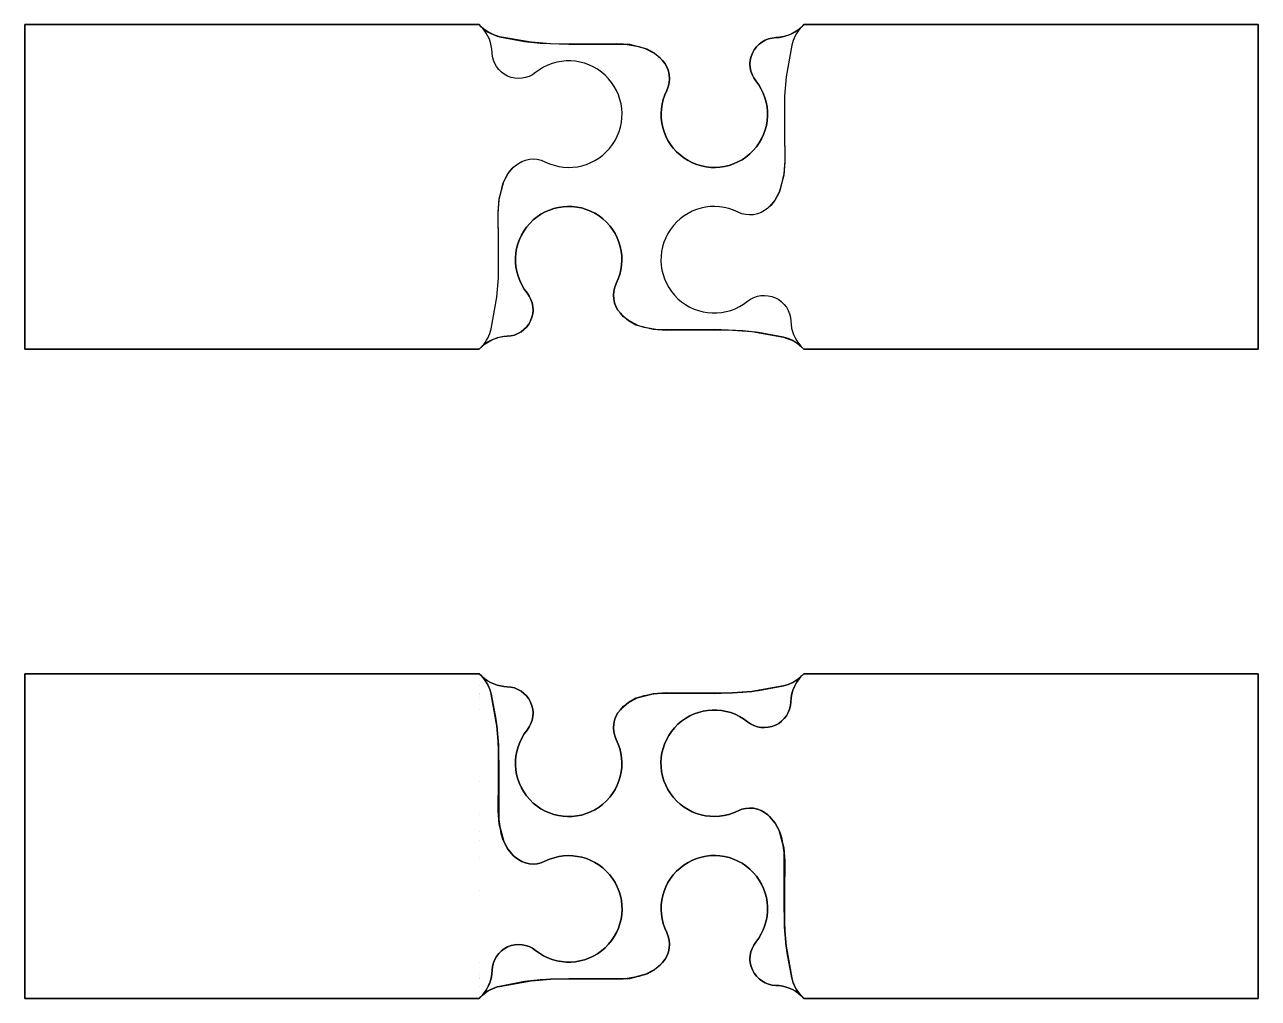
# Model space of a CAD drawing. Extents: x 0 to 190, y -100 to 50.
import ezdxf

# ---------------------------------------------------------------- set-up
doc = ezdxf.new("R2010")
doc.units = 0
doc.layers.add('1', color=7, linetype='CONTINUOUS')

# ---------------------------------------------------------------- blocks, each defined once
blk = doc.blocks.new('*M0')
at = {"layer": '1', "color": 7, "linetype": 'CONTINUOUS'}
for p, q in [((70.44486, 49.55514, 32), (70.44486, 49.55514, 16)), ((119.54184, 49.54184, 16), (119.54184, 49.54184, 32)), ((71.9974, 45.68323, 16), (71.9974, 45.68323, 32)), ((118.15111, 46.85105, 16), (118.15111, 46.85105, 32)), ((83.8, 44.41526, 16), (83.8, 44.41526, 32)), ((78.66376, 42.60737, 16), (78.66376, 42.60737, 32)), ((92, 36.21526, 16), (92, 36.21526, 32)), ((80.13296, 28.8809, 16), (80.13296, 28.8809, 32)), ((75.54161, 28.2476, 16), (75.54161, 28.2476, 32)), ((83.8, 28.01526, 16), (83.8, 28.01526, 32)), ((106.2, 21.98474, 16), (106.2, 21.98474, 32)), ((109.86704, 21.1191, 16), (109.86704, 21.1191, 32)), ((114.45839, 21.7524, 16), (114.45839, 21.7524, 32)), ((98, 13.78474, 16), (98, 13.78474, 32)), ((111.33624, 7.39263, 16), (111.33624, 7.39263, 32)), ((106.2, 5.58474, 16), (106.2, 5.58474, 32)), ((118.0026, 4.31677, 16), (118.0026, 4.31677, 32)), ((71.84889, 3.14895, 16), (71.84889, 3.14895, 32)), ((70.45198, 0.45126, 16), (70.45198, 0.45126, 32)), ((119.54874, 0.45198, 32), (119.54874, 0.45198, 16))]:
    blk.add_line(p, q, dxfattribs=at)
for points in [[(73.15046, 48.15111), (76.994527, 47.421636), (79.395057, 47.152755), (83.805633, 46.975154), (92.470109, 46.994757), (94.596426, 46.65596), (95.557779, 46.351111), (97.078895, 45.538164), (97.749631, 44.986613), (98.24911, 44.45839)], [(118.15111, 46.85105), (117.290517, 41.984329), (117.045228, 39.002598), (117.0056, 33.669381), (117.066011, 28.873824), (116.919223, 26.814853), (116.227716, 24.143336), (115.588625, 22.994206), (114.70397, 21.96861), (114.45839, 21.7524)], [(118.15111, 46.85105), (117.290517, 41.984329), (117.045228, 39.002598), (117.0056, 33.669381), (117.066011, 28.873824), (116.919223, 26.814853), (116.227716, 24.143336), (115.588625, 22.994206), (114.70397, 21.96861), (114.45839, 21.7524)], [(118.15111, 46.85105), (117.290517, 41.984329), (117.045228, 39.002598), (117.0056, 33.669381), (117.066011, 28.873824), (116.919223, 26.814853), (116.227716, 24.143336), (115.588625, 22.994206), (114.70397, 21.96861), (114.45839, 21.7524)], [(118.15111, 46.85105), (117.290031, 41.981899), (117.044924, 39.003492), (117.005015, 33.69527), (117.069391, 29.020459), (116.94272, 27.007583), (116.327465, 24.383201), (115.475202, 22.836096), (114.897817, 22.159235), (114.601451, 21.875519), (114.45839, 21.7524)], [(118.15111, 46.85105), (117.290517, 41.984329), (117.045228, 39.002598), (117.0056, 33.669381), (117.066011, 28.873824), (116.919223, 26.814853), (116.227716, 24.143336), (115.588625, 22.994206), (114.70397, 21.96861), (114.45839, 21.7524)], [(71.84889, 3.14895), (72.709483, 8.015671), (72.954772, 10.997402), (72.9944, 16.330619), (72.933989, 21.126176), (73.080777, 23.185147), (73.772284, 25.856664), (74.411375, 27.005794), (75.29603, 28.03139), (75.54161, 28.2476)], [(71.84889, 3.14895), (72.709483, 8.015671), (72.954772, 10.997402), (72.9944, 16.330619), (72.933989, 21.126176), (73.080777, 23.185147), (73.772284, 25.856664), (74.411375, 27.005794), (75.29603, 28.03139), (75.54161, 28.2476)], [(71.84889, 3.14895), (72.709483, 8.015671), (72.954772, 10.997402), (72.9944, 16.330619), (72.933989, 21.126176), (73.080777, 23.185147), (73.772284, 25.856664), (74.411375, 27.005794), (75.29603, 28.03139), (75.54161, 28.2476)], [(71.84889, 3.14895), (72.709969, 8.018101), (72.955076, 10.996508), (72.994985, 16.30473), (72.930609, 20.979541), (73.05728, 22.992417), (73.672535, 25.616799), (74.524798, 27.163904), (75.102183, 27.840765), (75.398549, 28.124481), (75.54161, 28.2476)], [(71.84889, 3.14895), (72.709483, 8.015671), (72.954772, 10.997402), (72.9944, 16.330619), (72.933989, 21.126176), (73.080777, 23.185147), (73.772284, 25.856664), (74.411375, 27.005794), (75.29603, 28.03139), (75.54161, 28.2476)], [(116.85105, 1.84889), (113.006983, 2.578364), (110.606453, 2.847245), (106.195877, 3.024846), (97.531401, 3.005243), (95.405084, 3.34404), (94.443731, 3.648889), (92.922615, 4.461836), (92.251879, 5.013387), (91.7524, 5.54161)]]:
    blk.add_lwpolyline(points, dxfattribs=at)
at = {"layer": '1', "color": 7, "linetype": 'CONTINUOUS', "extrusion": (1, 0, 0)}
for points in [[(46.85105, 16), (46.85105, 32)], [(33.42455, 16), (33.42455, 32)], [(28.24759, 16), (28.24759, 32)], [(25.70265, 16), (25.70265, 32)], [(24.29735, 16), (24.29735, 32)], [(21.75241, 16), (21.75241, 32)], [(16.57545, 16), (16.57545, 32)], [(3.14895, 16), (3.14895, 32)]]:
    blk.add_lwpolyline(points, dxfattribs=at)
at = {"layer": '1', "color": 7, "linetype": 'CONTINUOUS'}
for centre, radius, start, end in [((65.950755, 45.505895, 32), 6.049245, 1.67986336, 42.01923836), ((65.950755, 45.505895, 16), 6.049245, 1.67986336, 42.01923836), ((74.494105, 54.049245, 16), 6.049245, 227.98076164, 257.16655053), ((115.507405, 54.049245, 16), 6.049245, 271.67986336, 311.83071336), ((124.049245, 45.507405, 16), 6.049245, 138.16928664, 167.16655053), ((124.049245, 45.507405, 32), 6.049245, 138.16928664, 167.16655053), ((83.8, 36.21526, 32), 8.2, 243.43578889, 128.78287778), ((83.8, 36.21526, 16), 8.2, 243.43578889, 128.78287778), ((106.21677, 36.2, 16), 8.2, 153.43578889, 38.78287778), ((83.78474, 13.8, 16), 8.2, 333.43578889, 218.78287778), ((106.2, 13.78474, 32), 8.2, 63.43578889, 308.78287778), ((106.2, 13.78474, 16), 8.2, 63.43578889, 308.78287778), ((124.049245, 4.494105, 32), 6.049245, 181.67986336, 221.92859947), ((124.049245, 4.494105, 16), 6.049245, 181.67986336, 221.92859947), ((65.950755, 4.492595, 32), 6.049245, 318.08152553, 347.16655053), ((65.950755, 4.492595, 16), 6.049245, 318.08152553, 347.16655053), ((74.494105, -4.049245, 16), 6.049245, 91.67986336, 131.92859947), ((115.507405, -4.049245, 16), 6.049245, 48.08152553, 77.16655053)]:
    blk.add_arc(centre, radius, start, end, dxfattribs=at)
at = {"layer": '1', "color": 7, "linetype": 'CONTINUOUS', "extrusion": (0, 0, -1)}
for centre, start, end in [((-115.80493, 43.904362, -16), 321.21712275, 88.32013664), ((-76.095638, 45.80342, -32), 231.21712276, 358.32013664), ((-76.095638, 45.80342, -16), 231.21712276, 358.32013664), ((-95.215235, 41.700566, -16), 137.72880833, 206.56421111), ((-78.299434, 25.213725, -32), 47.72880833, 116.56421111), ((-78.299434, 25.213725, -16), 47.72880833, 116.56421111), ((-111.700566, 24.786275, -32), 227.72880833, 296.56421111), ((-111.700566, 24.786275, -16), 227.72880833, 296.56421111), ((-94.786275, 8.299434, -16), 317.72880833, 26.56421111), ((-74.19658, 6.095638, -16), 141.21712275, 268.32013664), ((-113.904362, 4.19658, -32), 51.21712276, 178.32013664), ((-113.904362, 4.19658, -16), 51.21712276, 178.32013664)]:
    blk.add_arc(centre, 4.1, start, end, dxfattribs=at)
blk = doc.blocks.new('*M1')
at = {"layer": '1', "color": 7, "linetype": 'CONTINUOUS'}
for p, q in [((0, 50, 32), (70, 50, 32)), ((0, 0, 32), (0, 50, 32)), ((0, 50), (0, 50, 32)), ((0, 50), (0, 0)), ((70, 50), (0, 50)), ((70, 50, 32), (70, 50)), ((120.00151, 50, 32), (190, 50, 32)), ((120.00151, 50), (120.00151, 50, 32)), ((190, 50), (120.00151, 50)), ((190, 50, 32), (190, 0, 32)), ((190, 50), (190, 50, 32)), ((190, 0), (190, 50)), ((73.15046, 48.15111), (73.15046, 48.15111, 16)), ((115.68474, 48.0026), (115.68474, 48.0026, 16)), ((98.24911, 44.45839), (98.24911, 44.45839, 16)), ((112.60888, 41.33624), (112.60888, 41.33624, 16)), ((98.88241, 39.86704), (98.88241, 39.86704, 16)), ((98.01677, 36.2), (98.01677, 36.2, 16)), ((114.41677, 36.2), (114.41677, 36.2, 16)), ((106.21677, 28), (106.21677, 28, 16)), ((83.78474, 22), (83.78474, 22, 16)), ((75.58474, 13.8), (75.58474, 13.8, 16)), ((91.98474, 13.8), (91.98474, 13.8, 16)), ((91.1191, 10.13296), (91.1191, 10.13296, 16)), ((77.39263, 8.66376), (77.39263, 8.66376, 16)), ((91.7524, 5.54161), (91.7524, 5.54161, 16)), ((74.31677, 1.9974), (74.31677, 1.9974, 16)), ((70, 0, 32), (0, 0, 32)), ((0, 0), (0, 0, 32)), ((0, 0), (70, 0)), ((70, 0), (70, 0, 32)), ((116.85105, 1.84889), (116.85105, 1.84889, 16)), ((120.00151, 0), (120.00151, 0, 32)), ((190, 0, 32), (120.00151, 0, 32)), ((120.00151, 0), (190, 0)), ((190, 0), (190, 0, 32))]:
    blk.add_line(p, q, dxfattribs=at)
for points in [[(98.24911, 44.45839), (98.0329, 44.70397), (97.007304, 45.588625), (95.858174, 46.227716), (93.186657, 46.919223), (91.127686, 47.066011), (86.332129, 47.0056), (80.998912, 47.045228), (78.017181, 47.290517), (73.15046, 48.15111)], [(98.24911, 44.45839), (98.0329, 44.70397), (97.007304, 45.588625), (95.858174, 46.227716), (93.186657, 46.919223), (91.127686, 47.066011), (86.332129, 47.0056), (80.998912, 47.045228), (78.017181, 47.290517), (73.15046, 48.15111)], [(98.24911, 44.45839), (98.0329, 44.70397), (97.007304, 45.588625), (95.858174, 46.227716), (93.186657, 46.919223), (91.127686, 47.066011), (86.332129, 47.0056), (80.998912, 47.045228), (78.017181, 47.290517), (73.15046, 48.15111)], [(98.24911, 44.45839), (98.0329, 44.70397), (97.007304, 45.588625), (95.858174, 46.227716), (93.186657, 46.919223), (91.127686, 47.066011), (86.332129, 47.0056), (80.998912, 47.045228), (78.017181, 47.290517), (73.15046, 48.15111)], [(91.7524, 5.54161), (91.96861, 5.29603), (92.994206, 4.411375), (94.143336, 3.772284), (96.814853, 3.080777), (98.873824, 2.933989), (103.669381, 2.9944), (109.002598, 2.954772), (111.984329, 2.709483), (116.85105, 1.84889)], [(91.7524, 5.54161), (91.96861, 5.29603), (92.994206, 4.411375), (94.143336, 3.772284), (96.814853, 3.080777), (98.873824, 2.933989), (103.669381, 2.9944), (109.002598, 2.954772), (111.984329, 2.709483), (116.85105, 1.84889)], [(91.7524, 5.54161), (91.96861, 5.29603), (92.994206, 4.411375), (94.143336, 3.772284), (96.814853, 3.080777), (98.873824, 2.933989), (103.669381, 2.9944), (109.002598, 2.954772), (111.984329, 2.709483), (116.85105, 1.84889)], [(91.7524, 5.54161), (91.96861, 5.29603), (92.994206, 4.411375), (94.143336, 3.772284), (96.814853, 3.080777), (98.873824, 2.933989), (103.669381, 2.9944), (109.002598, 2.954772), (111.984329, 2.709483), (116.85105, 1.84889)]]:
    blk.add_lwpolyline(points, dxfattribs=at)
at = {"layer": '1', "color": 7, "linetype": 'CONTINUOUS', "extrusion": (1, 0, 0)}
for points in [[(48.151, 0), (48.151, 16)], [(47.01129, 0), (47.01129, 16)], [(46.2928, 0), (46.2928, 16)], [(44.45839, 0), (44.45839, 16)], [(5.54161, 0), (5.54161, 16)], [(3.7072, 0), (3.7072, 16)], [(2.98871, 0), (2.98871, 16)], [(1.849, 0), (1.849, 16)]]:
    blk.add_lwpolyline(points, dxfattribs=at)
at = {"layer": '1', "color": 7, "linetype": 'CONTINUOUS'}
for centre, radius, start, end in [((74.494105, 54.049245, 32), 6.049245, 222.01924776, 227.98076164), ((115.507405, 54.049245, 32), 6.049245, 311.83071336, 317.98075225), ((115.80493, 43.904362), 4.1, 91.67986336, 218.78287725), ((95.215235, 41.700566), 4.1, 333.43578889, 42.27119167), ((94.786275, 8.299434), 4.1, 153.43578889, 222.27119167), ((74.19658, 6.095638), 4.1, 271.67986336, 38.78287725), ((74.494105, -4.049245, 32), 6.049245, 131.92860225, 137.98075224), ((115.507405, -4.049245, 32), 6.049245, 42.01924776, 48.08152553)]:
    blk.add_arc(centre, radius, start, end, dxfattribs=at)
at = {"layer": '1', "color": 7, "linetype": 'CONTINUOUS', "extrusion": (0, 0, -1)}
for centre, radius, start, end in [((-74.494105, 54.049245), 6.049245, 282.83344947, 317.98075225), ((-115.507405, 54.049245), 6.049245, 222.01924776, 268.32013664), ((-106.21677, 36.2), 8.2, 141.21712222, 26.56421111), ((-83.78474, 13.8), 8.2, 321.21712222, 206.56421111), ((-74.494105, -4.049245), 6.049245, 42.01924776, 88.32013664), ((-115.507405, -4.049245), 6.049245, 102.83344947, 137.98075224)]:
    blk.add_arc(centre, radius, start, end, dxfattribs=at)
blk = doc.blocks.new('*M2')
at = {"layer": '1', "color": 7, "linetype": 'CONTINUOUS'}
for name in ['*M1', '*M0']:
    blk.add_blockref(name, (0, 0), dxfattribs=at)
blk = doc.blocks.new('*M3')
at = {"layer": '1', "color": 7, "linetype": 'CONTINUOUS'}
for p, q in [((0.45198, 119.54874, -32), (0.45198, 119.54874, -16)), ((4.31677, 118.0026, -16), (4.31677, 118.0026, -32)), ((46.85105, 118.15111, -16), (46.85105, 118.15111, -32)), ((49.54184, 119.54184, -16), (49.54184, 119.54184, -32)), ((21.7524, 114.45839, -16), (21.7524, 114.45839, -32)), ((7.39263, 111.33624, -16), (7.39263, 111.33624, -32)), ((21.1191, 109.86704, -16), (21.1191, 109.86704, -32)), ((5.58474, 106.2, -16), (5.58474, 106.2, -32)), ((21.98474, 106.2, -16), (21.98474, 106.2, -32)), ((13.78474, 98, -16), (13.78474, 98, -32)), ((36.21526, 92, -16), (36.21526, 92, -32)), ((28.01526, 83.8, -16), (28.01526, 83.8, -32)), ((44.41526, 83.8, -16), (44.41526, 83.8, -32)), ((28.8809, 80.13296, -16), (28.8809, 80.13296, -32)), ((42.60737, 78.66376, -16), (42.60737, 78.66376, -32)), ((28.2476, 75.54161, -16), (28.2476, 75.54161, -32)), ((0.45126, 70.45198, -16), (0.45126, 70.45198, -32)), ((3.14895, 71.84889, -16), (3.14895, 71.84889, -32)), ((45.68323, 71.9974, -16), (45.68323, 71.9974, -32)), ((49.55514, 70.44486, -32), (49.55514, 70.44486, -16))]:
    blk.add_line(p, q, dxfattribs=at)
for points in [[(21.7524, 114.45839), (21.96861, 114.70397), (22.994206, 115.588625), (24.143336, 116.227716), (26.814853, 116.919223), (28.873824, 117.066011), (33.669381, 117.0056), (39.002598, 117.045228), (41.984329, 117.290517), (46.85105, 118.15111)], [(21.7524, 114.45839), (21.96861, 114.70397), (22.994206, 115.588625), (24.143336, 116.227716), (26.814853, 116.919223), (28.873824, 117.066011), (33.669381, 117.0056), (39.002598, 117.045228), (41.984329, 117.290517), (46.85105, 118.15111)], [(21.7524, 114.45839), (21.96861, 114.70397), (22.994206, 115.588625), (24.143336, 116.227716), (26.814853, 116.919223), (28.873824, 117.066011), (33.669381, 117.0056), (39.002598, 117.045228), (41.984329, 117.290517), (46.85105, 118.15111)], [(21.7524, 114.45839), (22.251878, 114.986613), (22.922615, 115.538163), (24.443732, 116.351111), (25.405082, 116.65596), (27.531394, 116.994757), (36.195866, 116.975154), (40.606447, 117.152752), (43.00698, 117.421632), (46.85105, 118.15111)], [(46.85105, 118.15111), (41.984329, 117.290517), (39.002598, 117.045228), (33.669381, 117.0056), (28.873824, 117.066011), (26.814853, 116.919223), (24.143336, 116.227716), (22.994206, 115.588625), (21.96861, 114.70397), (21.7524, 114.45839)], [(1.84889, 116.85105), (2.578364, 113.006983), (2.847245, 110.606453), (3.024846, 106.195877), (3.005243, 97.531401), (3.34404, 95.405084), (3.648889, 94.443731), (4.461836, 92.922615), (5.013387, 92.251879), (5.54161, 91.7524)], [(48.15111, 73.15046), (47.421636, 76.994527), (47.152755, 79.395057), (46.975154, 83.805633), (46.994757, 92.470109), (46.65596, 94.596426), (46.351111, 95.557779), (45.538164, 97.078895), (44.986613, 97.749631), (44.45839, 98.24911)], [(28.2476, 75.54161), (28.03139, 75.29603), (27.005794, 74.411375), (25.856664, 73.772284), (23.185147, 73.080777), (21.126176, 72.933989), (16.330619, 72.9944), (10.997402, 72.954772), (8.015671, 72.709483), (3.14895, 71.84889)], [(28.2476, 75.54161), (28.03139, 75.29603), (27.005794, 74.411375), (25.856664, 73.772284), (23.185147, 73.080777), (21.126176, 72.933989), (16.330619, 72.9944), (10.997402, 72.954772), (8.015671, 72.709483), (3.14895, 71.84889)], [(28.2476, 75.54161), (28.03139, 75.29603), (27.005794, 74.411375), (25.856664, 73.772284), (23.185147, 73.080777), (21.126176, 72.933989), (16.330619, 72.9944), (10.997402, 72.954772), (8.015671, 72.709483), (3.14895, 71.84889)], [(28.2476, 75.54161), (27.748122, 75.013387), (27.077385, 74.461837), (25.556268, 73.648889), (24.594918, 73.34404), (22.468606, 73.005243), (13.804134, 73.024846), (9.393553, 72.847248), (6.99302, 72.578368), (3.14895, 71.84889)], [(3.14895, 71.84889), (8.015671, 72.709483), (10.997402, 72.954772), (16.330619, 72.9944), (21.126176, 72.933989), (23.185147, 73.080777), (25.856664, 73.772284), (27.005794, 74.411375), (28.03139, 75.29603), (28.2476, 75.54161)]]:
    blk.add_lwpolyline(points, dxfattribs=at)
at = {"layer": '1', "color": 7, "linetype": 'CONTINUOUS', "extrusion": (1, 0, 0)}
for points in [[(118.151, -16), (118.151, -32)], [(116.2928, -16), (116.2928, -32)], [(117.01129, -16), (117.01129, -32)], [(114.45839, -16), (114.45839, -32)], [(75.54161, -16), (75.54161, -32)], [(72.98871, -16), (72.98871, -32)], [(73.7072, -16), (73.7072, -32)], [(71.849, -16), (71.849, -32)]]:
    blk.add_lwpolyline(points, dxfattribs=at)
at = {"layer": '1', "color": 7, "linetype": 'CONTINUOUS'}
for centre, radius, start, end in [((4.494105, 124.049245, -32), 6.049245, 228.07139775, 268.32013387), ((4.19658, 113.904362, -16), 4.1, 321.21712275, 88.32013664), ((45.507405, 124.049245, -32), 6.049245, 282.83344947, 311.83071336), ((24.786275, 111.700566, -16), 4.1, 137.72880833, 206.56421111), ((43.904362, 115.80493, -16), 4.1, 231.21712276, 358.32013664), ((13.78474, 106.2, -32), 8.2, 141.21712222, 26.56421111), ((41.700566, 95.215235, -16), 4.1, 47.72880833, 116.56421111), ((8.299434, 94.786275, -16), 4.1, 227.72880833, 296.56421111), ((36.21526, 83.8, -32), 8.2, 321.21712222, 206.56421111), ((25.213725, 78.299434, -16), 4.1, 317.72880833, 26.56421111), ((6.095638, 74.19658, -16), 4.1, 51.21712276, 178.32013664), ((45.80342, 76.095638, -16), 4.1, 141.21712275, 268.32013664), ((4.492595, 65.950755, -32), 6.049245, 102.83344947, 131.91847447), ((45.505895, 65.950755, -32), 6.049245, 47.98076164, 88.32013664)]:
    blk.add_arc(centre, radius, start, end, dxfattribs=at)
at = {"layer": '1', "color": 7, "linetype": 'CONTINUOUS', "extrusion": (0, 0, -1)}
for centre, radius, start, end in [((-4.494105, 124.049245, 16), 6.049245, 271.67986336, 311.92859947), ((4.049245, 115.507405, 16), 6.049245, 138.08152553, 167.16655053), ((-4.19658, 113.904362, 32), 4.1, 91.67986336, 218.78287725), ((-45.507405, 124.049245, 16), 6.049245, 228.16928664, 257.16655053), ((-54.049245, 115.507405, 16), 6.049245, 1.67986336, 41.83071336), ((-24.786275, 111.700566, 32), 4.1, 333.43578889, 42.27119167), ((-36.2, 106.21677, 16), 8.2, 243.43578889, 128.78287778), ((-13.78474, 106.2, 16), 8.2, 153.43578889, 38.78287778), ((-13.8, 83.78474, 16), 8.2, 63.43578889, 308.78287778), ((-36.21526, 83.8, 16), 8.2, 333.43578889, 218.78287778), ((-25.213725, 78.299434, 32), 4.1, 153.43578889, 222.27119167), ((-45.80342, 76.095638, 32), 4.1, 271.67986336, 38.78287725), ((4.049245, 74.494105, 16), 6.049245, 181.67986336, 221.92859947), ((-54.049245, 74.494105, 16), 6.049245, 317.98076164, 347.16655053), ((-4.492595, 65.950755, 16), 6.049245, 48.08152553, 77.16655053), ((-45.505895, 65.950755, 16), 6.049245, 91.67986336, 132.01923836)]:
    blk.add_arc(centre, radius, start, end, dxfattribs=at)
blk = doc.blocks.new('*M4')
at = {"layer": '1', "color": 7, "linetype": 'CONTINUOUS'}
for p, q in [((0.00084, 120.00075), (0.00084, 120.00075, -32)), ((49.99916, 120.00075, -32), (49.99916, 120.00075)), ((1.84889, 116.85105), (1.84889, 116.85105, -16)), ((36.2, 114.41677), (36.2, 114.41677, -16)), ((48.0026, 115.68474), (48.0026, 115.68474, -16)), ((41.33624, 112.60888), (41.33624, 112.60888, -16)), ((28, 106.21677), (28, 106.21677, -16)), ((39.86704, 98.88241), (39.86704, 98.88241, -16)), ((36.2, 98.01677), (36.2, 98.01677, -16)), ((44.45839, 98.24911), (44.45839, 98.24911, -16)), ((5.54161, 91.7524), (5.54161, 91.7524, -16)), ((13.8, 91.98474), (13.8, 91.98474, -16)), ((10.13296, 91.1191), (10.13296, 91.1191, -16)), ((22, 83.78474), (22, 83.78474, -16)), ((8.66376, 77.39263), (8.66376, 77.39263, -16)), ((1.9974, 74.31677), (1.9974, 74.31677, -16)), ((13.8, 75.58474), (13.8, 75.58474, -16)), ((48.15111, 73.15046), (48.15111, 73.15046, -16)), ((0.00083, 70.00075, -32), (0.00083, 70.00075)), ((49.99917, 70.00075), (49.99917, 70.00075, -32))]:
    blk.add_line(p, q, dxfattribs=at)
at = {"layer": '1', "color": 7, "linetype": 'CONTINUOUS', "extrusion": (1, 0, 0)}
for points in [[(116.85105, 0), (116.85105, -16)], [(103.42455, 0), (103.42455, -16)], [(98.2491, 0), (98.2491, -16)], [(95.70416, 0), (95.70416, -16)], [(94.29735, 0), (94.29735, -16)], [(91.75241, 0), (91.75241, -16)], [(86.57696, 0), (86.57696, -16)], [(73.15046, 0), (73.15046, -16)]]:
    blk.add_lwpolyline(points, dxfattribs=at)
at = {"layer": '1', "color": 7, "linetype": 'CONTINUOUS'}
for points in [[(1.84889, 116.85105), (2.709483, 111.984329), (2.954772, 109.002598), (2.9944, 103.669381), (2.933989, 98.873824), (3.080777, 96.814853), (3.772284, 94.143336), (4.411375, 92.994206), (5.29603, 91.96861), (5.54161, 91.7524)], [(1.84889, 116.85105), (2.709483, 111.984329), (2.954772, 109.002598), (2.9944, 103.669381), (2.933989, 98.873824), (3.080777, 96.814853), (3.772284, 94.143336), (4.411375, 92.994206), (5.29603, 91.96861), (5.54161, 91.7524)], [(1.84889, 116.85105), (2.709483, 111.984329), (2.954772, 109.002598), (2.9944, 103.669381), (2.933989, 98.873824), (3.080777, 96.814853), (3.772284, 94.143336), (4.411375, 92.994206), (5.29603, 91.96861), (5.54161, 91.7524)], [(5.54161, 91.7524), (5.29603, 91.96861), (4.411375, 92.994206), (3.772284, 94.143336), (3.080777, 96.814853), (2.933989, 98.873824), (2.9944, 103.669381), (2.954772, 109.002598), (2.709483, 111.984329), (1.84889, 116.85105)], [(48.15111, 73.15046), (47.290517, 78.017181), (47.045228, 80.998912), (47.0056, 86.332129), (47.066011, 91.127686), (46.919223, 93.186657), (46.227716, 95.858174), (45.588625, 97.007304), (44.70397, 98.0329), (44.45839, 98.24911)], [(48.15111, 73.15046), (47.290517, 78.017181), (47.045228, 80.998912), (47.0056, 86.332129), (47.066011, 91.127686), (46.919223, 93.186657), (46.227716, 95.858174), (45.588625, 97.007304), (44.70397, 98.0329), (44.45839, 98.24911)], [(48.15111, 73.15046), (47.290517, 78.017181), (47.045228, 80.998912), (47.0056, 86.332129), (47.066011, 91.127686), (46.919223, 93.186657), (46.227716, 95.858174), (45.588625, 97.007304), (44.70397, 98.0329), (44.45839, 98.24911)], [(44.45839, 98.24911), (44.70397, 98.0329), (45.588625, 97.007304), (46.227716, 95.858174), (46.919223, 93.186657), (47.066011, 91.127686), (47.0056, 86.332129), (47.045228, 80.998912), (47.290517, 78.017181), (48.15111, 73.15046)]]:
    blk.add_lwpolyline(points, dxfattribs=at)
for centre, radius, start, end in [((-4.049245, 115.507405), 6.049245, 12.83344947, 47.96999669), ((54.049245, 115.507405), 6.049245, 132.03000331, 178.32013664), ((36.2, 106.21677), 8.2, 51.21712222, 296.56421111), ((13.8, 83.78474), 8.2, 231.21712222, 116.56421111), ((-4.049245, 74.494105), 6.049245, 312.02986164, 358.32013664), ((54.049245, 74.494105), 6.049245, 192.83344947, 227.97013836)]:
    blk.add_arc(centre, radius, start, end, dxfattribs=at)
at = {"layer": '1', "color": 7, "linetype": 'CONTINUOUS', "extrusion": (0, 0, -1)}
for centre, radius, start, end in [((4.049245, 115.507405, 32), 6.049245, 132.03000331, 138.08152831), ((-54.049245, 115.507405, 32), 6.049245, 41.83071336, 47.96999669), ((-43.904362, 115.80493), 4.1, 181.67986336, 308.78287724), ((-41.700566, 95.215235), 4.1, 63.43578889, 132.27119167), ((-8.299434, 94.786275), 4.1, 243.43578889, 312.27119167), ((-6.095638, 74.19658), 4.1, 1.67986336, 128.78287724), ((4.049245, 74.494105, 32), 6.049245, 221.92860224, 227.97013836), ((-54.049245, 74.494105, 32), 6.049245, 312.02986164, 317.98076164)]:
    blk.add_arc(centre, radius, start, end, dxfattribs=at)
blk = doc.blocks.new('*M5')
at = {"layer": '1', "color": 7, "linetype": 'CONTINUOUS'}
for name in ['*M4', '*M3']:
    blk.add_blockref(name, (0, 0), dxfattribs=at)
blk = doc.blocks.new('*M6')
at = {"layer": '1', "color": 7, "linetype": 'CONTINUOUS'}
for p, q in [((-190, 70, -32), (-190, 120, -32)), ((-190, 120, -32), (-119.99916, 120, -32)), ((-119.99916, 120), (-190, 120)), ((-190, 120), (-190, 70)), ((-190, 120, -32), (-190, 120)), ((0, 120), (-70.00084, 120)), ((-70.00084, 120, -32), (0, 120, -32)), ((0, 120, -32), (0, 120)), ((0, 70), (0, 120)), ((0, 120, -32), (0, 70, -32)), ((-119.99917, 70, -32), (-190, 70, -32)), ((-190, 70), (-119.99917, 70)), ((-190, 70, -32), (-190, 70)), ((-70.00083, 70), (0, 70)), ((0, 70, -32), (-70.00083, 70, -32)), ((0, 70, -32), (0, 70))]:
    blk.add_line(p, q, dxfattribs=at)
blk = doc.blocks.new('*M7')
at = {"layer": '1', "color": 7, "linetype": 'CONTINUOUS'}
for name, p in [('*M6', (120, 0.00075)), ('*M5', (0, 0))]:
    blk.add_blockref(name, p, dxfattribs=at)

msp = doc.modelspace()

# ---------------------------------------------------------------- block references
at = {"layer": '1', "color": 7, "linetype": 'CONTINUOUS'}
for name, p in [('*M2', (0, 0)), ('*M7', (70, -170.00075, 32))]:
    msp.add_blockref(name, p, dxfattribs=at)

doc.saveas('drawing.dxf')
